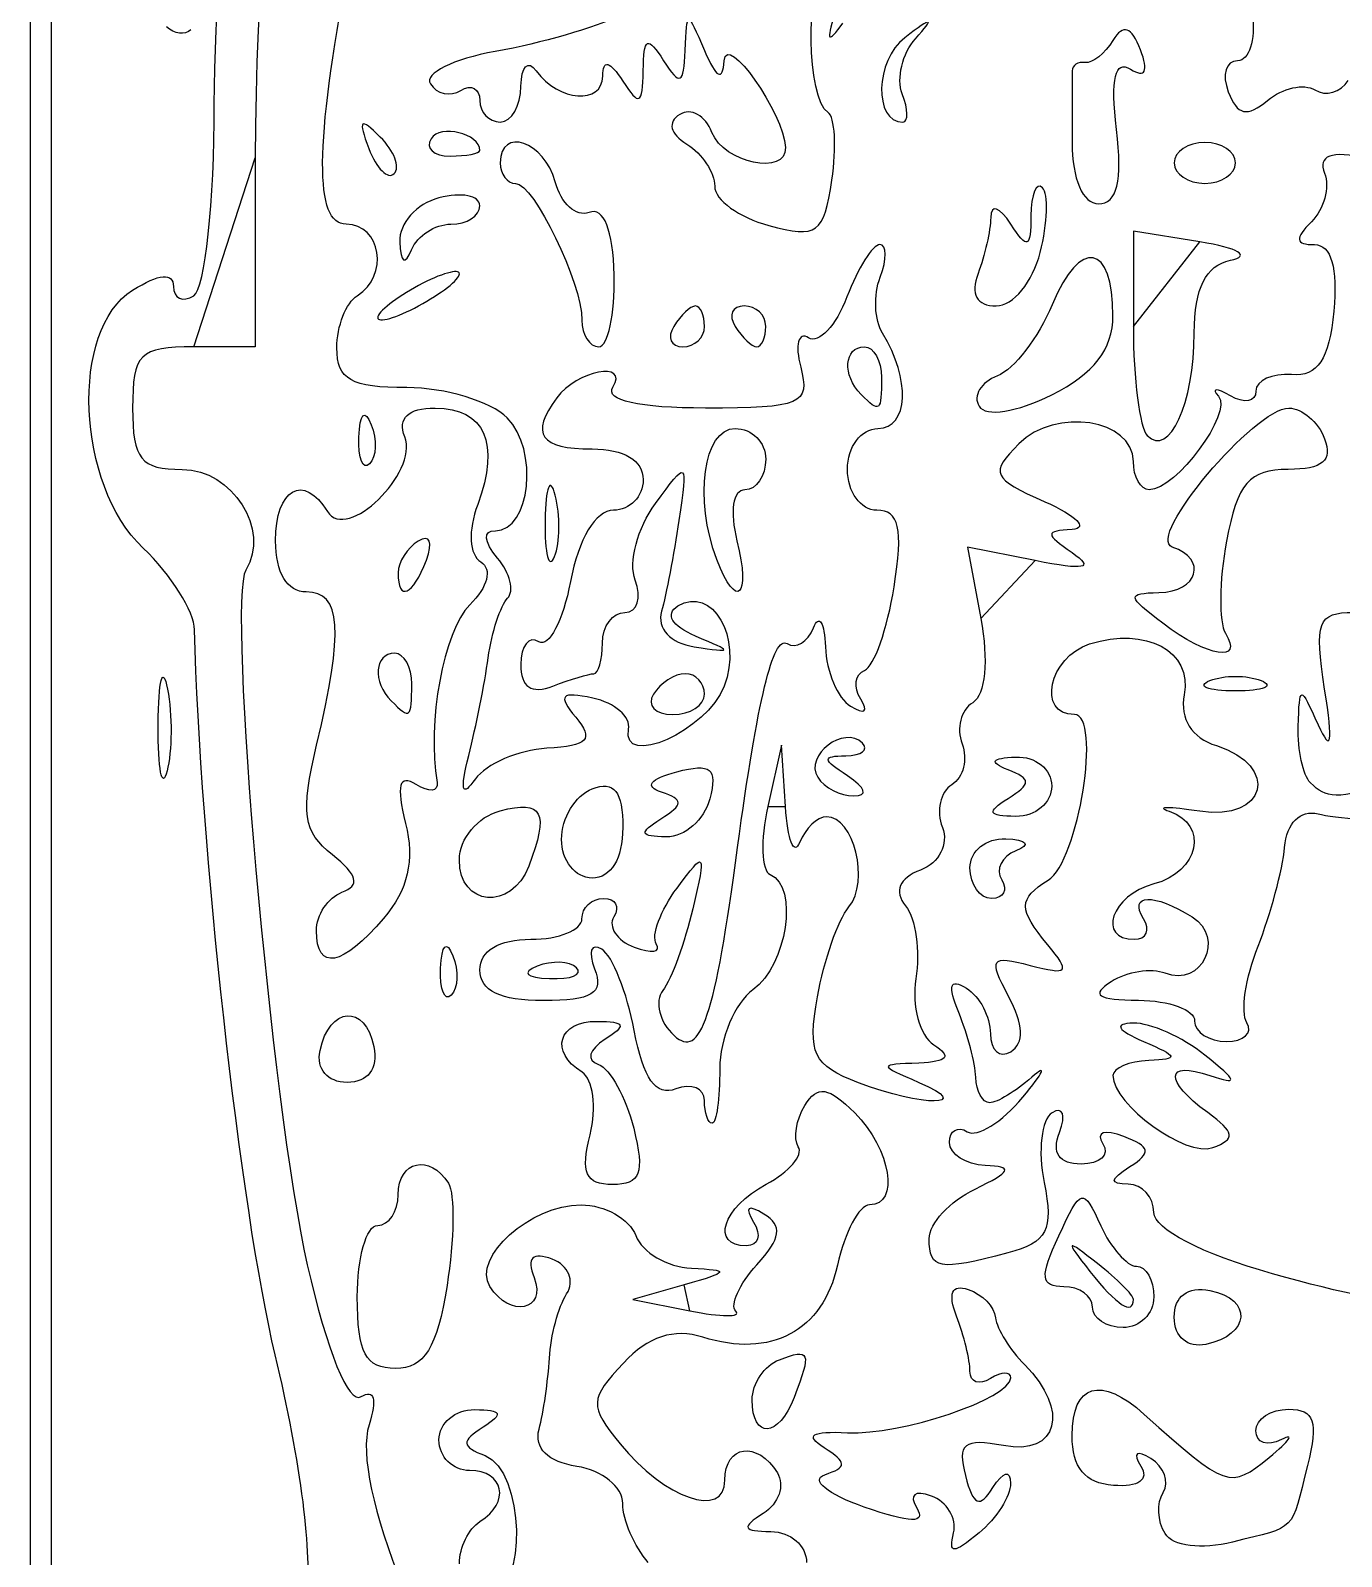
# Model space of a CAD drawing. Extents: x 0 to 213, y 0 to 77.
# Drawn here: x 0.35 to 23, y 19.33 to 45.68 of the extents above; entities that cross this region are included whole.
import ezdxf

# ---------------------------------------------------------------- set-up
doc = ezdxf.new("R2010")
doc.units = 0
doc.layers.get('0').update_dxf_attribs({"linetype": 'CONTINUOUS'})

msp = doc.modelspace()

# ---------------------------------------------------------------- linework, layer by layer
at = {"color": 7}
for points in [[(0.352778, 38.805556), (0.352778, 77.258333), (106.715278, 77.258333), (213.077778, 77.258333), (213.077778, 38.805556), (213.077778, 0.352778), (106.715278, 0.352778), (0.352778, 0.352778), (0.352778, 38.805556), (0.352778, 38.805556)], [(212.725, 38.805556), (212.725, 76.905556), (106.717132, 76.905556), (0.709265, 76.905556), (0.708776, 38.805556), (0.708288, 0.705556), (106.716643, 0.705556), (212.724999, 0.705556), (212.724999, 38.805556), (212.725, 38.805556)], [(15.411146, 44.583395), (15.411145, 44.583401)], [(6.393775, 43.838518), (6.393775, 43.838518)], [(19.111334, 43.96898), (19.111334, 43.96898)], [(4.234752, 43.479861), (4.233333, 40.216667), (3.175, 40.216667)], [(8.113889, 43.606031), (8.113889, 43.606031)], [(21.166667, 43.391667), (21.166667, 43.391667)], [(7.61412, 42.333333), (7.61412, 42.333333)], [(20.549306, 42.027785), (19.402778, 42.211134), (19.402778, 40.567142)], [(17.794203, 41.845794), (17.794203, 41.845794)], [(7.761111, 41.476213), (7.761111, 41.476213)], [(10.433412, 41.454093), (10.433412, 41.454093)], [(19.05, 40.750851), (19.05, 40.750851)], [(11.994444, 40.569444), (11.994444, 40.569444)], [(13.052778, 40.569444), (13.052778, 40.569444)], [(20.455709, 40.455384), (20.455709, 40.455384)], [(14.699074, 39.39352), (14.699074, 39.39352)], [(6.025071, 38.658563), (6.025073, 38.658563)], [(9.416692, 37.652314), (9.416694, 37.652314)], [(17.704926, 36.523984), (16.536242, 36.754678), (16.766469, 35.527457)], [(7.19016, 36.530825), (7.19016, 36.530825)], [(12.208577, 36.541354), (12.208577, 36.541354)], [(19.911177, 35.442948), (19.911176, 35.442948)], [(6.937963, 34.395833), (6.937963, 34.395833)], [(20.725694, 34.453082), (20.725694, 34.453082)], [(11.994444, 34.219444), (11.994444, 34.219444)], [(2.558409, 33.690278), (2.558409, 33.690278)], [(13.391668, 32.279169), (13.322078, 33.337503), (13.087857, 32.279169)], [(14.463889, 32.808333), (14.463889, 32.808333)], [(22.460185, 32.690748), (22.460185, 32.690743)], [(17.237834, 32.418254), (17.237834, 32.418254)], [(11.240613, 32.065476), (11.240612, 32.065476)], [(9.525, 31.712256), (9.525, 31.712256)], [(7.761111, 31.356077), (7.761111, 31.356077)], [(16.580556, 31.220833), (16.580556, 31.220833)], [(5.291667, 30.133104), (5.291667, 30.133104)], [(7.436182, 29.486358), (7.436184, 29.486358)], [(9.782234, 29.49367), (9.782234, 29.493693)], [(5.353994, 28.064468), (5.353994, 28.064468)], [(11.994444, 27.201633), (11.994444, 27.201633)], [(20.686994, 26.994934), (20.686994, 26.994934)], [(10.017218, 26.613101), (10.017217, 26.613101)], [(11.641667, 24.018799), (10.759722, 23.766255), (11.742071, 23.571381)], [(5.997222, 23.8125), (5.997222, 23.8125)], [(19.402778, 23.769306), (19.402778, 23.769306)], [(18.697222, 23.636111), (18.697222, 23.636111)], [(20.108333, 23.459722), (20.108333, 23.459722)], [(12.817592, 22.03343), (12.817592, 22.03343)], [(16.296067, 19.740169), (16.296067, 19.739951)], [(19.94961, 19.726969), (19.94961, 19.726969)]]:
    msp.add_lwpolyline(points, close=True, dxfattribs=at)
for points in [[(16.150163, 69.438956), (8.639389, 64.936904), (4.239913, 55.35214), (4.234752, 43.479861)], [(3.527778, 44.413362), (3.527778, 47.524063), (4.235057, 53.086143), (4.922787, 55.383782)], [(5.804353, 42.333333), (5.253913, 42.333333), (5.263743, 43.699893), (5.836075, 46.743056)], [(11.641667, 46.690526), (11.641667, 46.290016), (10.0338, 45.611661), (8.381559, 45.315093)], [(14.129375, 44.262325), (13.758796, 44.491354), (13.72733, 46.566667), (14.094436, 46.566667)], [(11.66106, 45.331944), (11.691257, 46.0375), (11.691257, 46.0375), (11.994444, 45.331944)], [(14.24315, 45.949306), (14.094417, 45.486949), (14.129244, 45.450227), (14.381858, 45.803047)], [(15.637984, 45.536527), (15.978901, 45.921597), (15.946816, 45.924611), (15.454997, 45.553715)], [(21.454645, 45.949306), (21.517274, 45.512742), (21.403708, 45.155556), (21.202275, 45.155556)], [(3.122083, 45.690601), (3.021836, 45.590356), (2.833982, 45.614167), (2.70463, 45.743518)], [(10.936111, 44.979167), (10.945072, 45.564408), (11.00523, 45.594487), (11.288889, 45.155556)], [(12.334928, 45.155556), (12.370771, 45.6641), (13.364732, 44.255715), (13.393055, 43.65625)], [(19.526032, 45.343199), (19.370764, 45.747821), (19.228408, 45.797004), (19.049659, 45.50778)], [(11.288889, 45.155556), (11.573358, 44.715371), (11.63594, 44.745032), (11.66106, 45.331944)], [(11.994444, 45.331944), (12.201343, 44.850468), (12.309477, 44.794447), (12.334928, 45.155556)], [(15.454997, 45.553715), (14.939574, 45.165024), (14.914884, 44.097217), (15.42132, 44.097217)], [(15.411145, 44.583401), (15.308534, 44.850801), (15.410608, 45.279705), (15.637984, 45.536527)], [(19.049659, 45.50778), (18.909447, 45.280913), (18.693414, 45.108853), (18.569586, 45.125426)], [(19.35452, 45.008992), (19.608273, 44.852164), (19.66903, 44.970553), (19.526032, 45.343199)], [(8.381559, 45.315093), (7.655653, 45.184797), (7.150684, 44.934259), (7.259407, 44.758342)], [(8.824846, 44.714583), (8.82788, 45.06321), (8.943069, 45.178382), (9.08943, 44.979167)], [(10.235958, 44.890972), (10.239559, 45.184955), (10.355351, 45.155556), (10.583333, 44.802778)], [(18.569586, 45.125426), (18.445758, 45.141998), (18.344444, 45.076181), (18.344444, 44.979167)], [(19.111334, 43.96898), (19.008276, 44.851752), (19.084122, 45.176107), (19.35452, 45.008992)], [(21.202275, 45.155556), (21.000841, 45.155556), (20.928965, 44.913378), (21.042548, 44.617386)], [(9.08943, 44.979167), (9.479974, 44.447587), (10.229819, 44.389906), (10.235958, 44.890972)], [(10.583333, 44.802778), (10.866992, 44.363846), (10.927149, 44.393925), (10.936111, 44.979167)], [(18.344444, 44.979167), (18.344444, 44.882153), (18.344444, 44.326528), (18.344444, 43.744444)], [(22.537948, 44.651004), (22.727068, 44.534122), (22.98628, 44.607539), (23.113975, 44.814154)], [(7.259407, 44.758342), (7.368131, 44.582424), (7.604866, 44.529824), (7.785487, 44.641454)], [(7.785487, 44.641454), (7.966108, 44.753084), (8.113889, 44.676297), (8.113889, 44.47082)], [(8.466667, 44.097222), (8.660694, 44.097222), (8.821876, 44.375033), (8.824846, 44.714583)], [(15.42132, 44.097217), (15.518334, 44.097217), (15.513755, 44.315998), (15.411146, 44.583395)], [(21.042548, 44.617386), (21.198384, 44.211285), (21.365022, 44.175451), (21.721578, 44.471367)], [(21.721578, 44.471367), (21.981462, 44.68705), (22.348828, 44.767887), (22.537948, 44.651004)], [(3.175, 41.098611), (3.369028, 41.218527), (3.527778, 42.710165), (3.527778, 44.413362)], [(8.113889, 44.47082), (8.113889, 44.265342), (8.272639, 44.097222), (8.466667, 44.097222)], [(12.122796, 43.918807), (12.01154, 44.208734), (11.761449, 44.347641), (11.567037, 44.227488)], [(6.393775, 43.838518), (6.045367, 44.184336), (6.004845, 44.143814), (6.196292, 43.641035)], [(8.113889, 43.606031), (8.113889, 43.898002), (7.42889, 44.06311), (7.271839, 43.808994)], [(9.416399, 43.063301), (9.23387, 43.761293), (8.466667, 44.026551), (8.466667, 43.391667)], [(11.567037, 44.227488), (11.349926, 44.093305), (11.398211, 43.894908), (11.692197, 43.713214)], [(14.194462, 43.094083), (14.277946, 43.662894), (14.248656, 44.188603), (14.129375, 44.262325)], [(6.634647, 43.205942), (6.743262, 43.314558), (6.63487, 43.599219), (6.393775, 43.838518)], [(7.271839, 43.808994), (7.169953, 43.64414), (7.317734, 43.50926), (7.60024, 43.50926)], [(13.393055, 43.65625), (13.416358, 43.162985), (12.326378, 43.38828), (12.122796, 43.918807)], [(18.344444, 43.744444), (18.344444, 43.111587), (18.528704, 42.686111), (18.802773, 42.686111)], [(18.802773, 42.686111), (19.122125, 42.686111), (19.215688, 43.075109), (19.111334, 43.96898)], [(20.6375, 43.744444), (20.346458, 43.744444), (20.108333, 43.585694), (20.108333, 43.391667)], [(21.166667, 43.391667), (21.166667, 43.585694), (20.928542, 43.744444), (20.6375, 43.744444)], [(6.196292, 43.641035), (6.328771, 43.293117), (6.526031, 43.097326), (6.634647, 43.205942)], [(7.60024, 43.50926), (7.882747, 43.50926), (8.113889, 43.552807), (8.113889, 43.606031)], [(11.692197, 43.713214), (11.955447, 43.550518), (12.170833, 43.224597), (12.170833, 42.988944)], [(23.43925, 43.481924), (22.812348, 43.601761), (22.588519, 43.519736), (22.706127, 43.21326)], [(8.466667, 43.391667), (8.466667, 43.197639), (8.585729, 43.03765), (8.73125, 43.036137)], [(20.108333, 43.391667), (20.108333, 43.197639), (20.346458, 43.038889), (20.6375, 43.038889)], [(20.6375, 43.038889), (20.928542, 43.038889), (21.166667, 43.197639), (21.166667, 43.391667)], [(22.706127, 43.21326), (22.799238, 42.970614), (22.697324, 42.593991), (22.479654, 42.376321)], [(8.73125, 43.036137), (9.048067, 43.032863), (9.877778, 41.324516), (9.877778, 40.675504)], [(10.000734, 42.536835), (9.777318, 42.451759), (9.514367, 42.688671), (9.416399, 43.063301)], [(12.170833, 42.988944), (12.170833, 42.753291), (12.591998, 42.447848), (13.106753, 42.31018)], [(13.106753, 42.31018), (13.945105, 42.085971), (14.058497, 42.167694), (14.194462, 43.094083)], [(17.832447, 42.962923), (17.72599, 43.06938), (17.636458, 42.85221), (17.633487, 42.480323)], [(17.794203, 41.845794), (17.921694, 42.353758), (17.938904, 42.856466), (17.832447, 42.962923)], [(7.408333, 42.788329), (7.020278, 42.686851), (6.715311, 42.344523), (6.730629, 42.027605)], [(8.113889, 42.653085), (8.113889, 42.828947), (7.796389, 42.889808), (7.408333, 42.788329)], [(17.286111, 42.333333), (17.089911, 42.636931), (16.941835, 42.686825), (16.938735, 42.450379)], [(7.61412, 42.333333), (7.888993, 42.333333), (8.113889, 42.477222), (8.113889, 42.653085)], [(10.433412, 41.454093), (10.416736, 42.233686), (10.256653, 42.634284), (10.000734, 42.536835)], [(16.938735, 42.450379), (16.935772, 42.223715), (16.836974, 41.787151), (16.719201, 41.480243)], [(17.633487, 42.480323), (17.628968, 41.914617), (17.572222, 41.890609), (17.286111, 42.333333)], [(5.997222, 41.098611), (6.549774, 41.440108), (6.410248, 42.333333), (5.804353, 42.333333)], [(6.936416, 41.892361), (7.034281, 42.134894), (7.339248, 42.333333), (7.61412, 42.333333)], [(22.479654, 42.376321), (22.187152, 42.083818), (22.200177, 41.980556), (22.529573, 41.980556)], [(6.730629, 42.027605), (6.748307, 41.661853), (6.823471, 41.612456), (6.936416, 41.892361)], [(15.022068, 41.980556), (14.899493, 41.980556), (14.644681, 41.574127), (14.455819, 41.077385)], [(15.029654, 41.419554), (15.148057, 41.728105), (15.144642, 41.980556), (15.022068, 41.980556)], [(19.05, 40.750851), (19.05, 42.003599), (18.482627, 42.107508), (18.000309, 40.94309)], [(21.078472, 41.71024), (21.441271, 41.789104), (21.223075, 41.920041), (20.549306, 42.027785)], [(22.529573, 41.980556), (22.819888, 41.980556), (22.936721, 41.580867), (22.864712, 40.834028)], [(17.033735, 40.922222), (17.324502, 40.922222), (17.666712, 41.337831), (17.794203, 41.845794)], [(20.455709, 40.455384), (20.45946, 41.233564), (20.649781, 41.617053), (21.078472, 41.71024)], [(2.116667, 41.19313), (2.576782, 41.480475), (2.822222, 41.502753), (2.822222, 41.257172)], [(7.761111, 41.476213), (7.761111, 41.573227), (7.443611, 41.482676), (7.055556, 41.275)], [(7.055556, 40.922222), (7.443611, 41.129904), (7.761111, 41.379199), (7.761111, 41.476213)], [(10.168829, 40.216667), (10.328907, 40.216667), (10.447969, 40.773508), (10.433412, 41.454093)], [(15.0699, 40.449415), (14.929363, 40.67444), (14.911252, 41.111001), (15.029654, 41.419554)], [(16.719201, 41.480243), (16.582646, 41.124386), (16.696595, 40.922222), (17.033735, 40.922222)], [(2.29915, 36.740056), (1.140214, 37.839354), (1.030574, 40.514851), (2.116667, 41.19313)], [(2.822222, 41.257172), (2.822222, 41.050049), (2.980972, 40.978695), (3.175, 41.098611)], [(7.055556, 41.275), (6.6675, 41.067321), (6.35, 40.818023), (6.35, 40.721009)], [(5.644444, 40.195847), (5.644444, 40.57245), (5.803194, 40.978695), (5.997222, 41.098611)], [(6.35, 40.721009), (6.35, 40.623995), (6.6675, 40.714546), (7.055556, 40.922222)], [(11.838875, 40.922222), (11.753312, 40.922222), (11.585194, 40.763472), (11.465278, 40.569444)], [(11.994444, 40.569444), (11.994444, 40.763472), (11.924438, 40.922222), (11.838875, 40.922222)], [(12.67918, 40.922222), (12.473702, 40.922222), (12.403695, 40.763472), (12.523611, 40.569444)], [(13.052778, 40.569444), (13.052778, 40.763472), (12.884659, 40.922222), (12.67918, 40.922222)], [(14.455819, 41.077385), (14.266957, 40.580637), (13.968191, 40.263358), (13.791894, 40.372315)], [(18.000309, 40.94309), (17.765999, 40.377412), (17.340638, 39.824925), (17.055063, 39.715341)], [(9.877778, 40.675504), (9.877778, 40.423143), (10.008751, 40.216667), (10.168829, 40.216667)], [(17.994808, 39.389166), (18.721229, 39.751553), (19.05, 40.175818), (19.05, 40.750851)], [(22.864712, 40.834028), (22.783858, 39.995447), (22.588348, 39.70066), (22.136806, 39.736497)], [(11.465278, 40.569444), (11.345362, 40.375417), (11.415368, 40.216667), (11.620847, 40.216667)], [(11.620847, 40.216667), (11.826325, 40.216667), (11.994444, 40.375417), (11.994444, 40.569444)], [(12.523611, 40.569444), (12.643527, 40.375417), (12.811646, 40.216667), (12.897209, 40.216667)], [(12.897209, 40.216667), (12.982772, 40.216667), (13.052778, 40.375417), (13.052778, 40.569444)], [(13.791894, 40.372315), (13.615598, 40.481273), (13.554441, 40.252698), (13.65599, 39.864377)], [(14.990842, 38.805556), (15.520089, 38.805556), (15.561306, 39.662583), (15.0699, 40.449415)], [(19.402778, 40.567142), (19.402778, 39.662947), (19.510997, 38.814928), (19.643265, 38.682662)], [(19.643265, 38.682662), (20.023965, 38.301961), (20.449808, 39.231133), (20.455709, 40.455384)], [(3.175, 40.216667), (2.234259, 40.216667), (2.116667, 40.099076), (2.116667, 39.158333)], [(6.853968, 39.511111), (5.891888, 39.511111), (5.644444, 39.651195), (5.644444, 40.195847)], [(14.699074, 39.39352), (14.370238, 39.722354), (14.405546, 40.216667), (14.75787, 40.216667)], [(14.75787, 40.216667), (14.91956, 40.216667), (15.051852, 39.978542), (15.051852, 39.6875)], [(10.412347, 39.519854), (10.696882, 39.980238), (9.789206, 39.80703), (9.442208, 39.334722)], [(13.65599, 39.864377), (13.823103, 39.225333), (13.66736, 39.158333), (12.01477, 39.158333)], [(15.051852, 39.6875), (15.051852, 39.088006), (15.026071, 39.066524), (14.699074, 39.39352)], [(17.055063, 39.715341), (16.769488, 39.605754), (16.626686, 39.369097), (16.737725, 39.189431)], [(22.136806, 39.736497), (21.797257, 39.763449), (21.519444, 39.635012), (21.519444, 39.451094)], [(8.586453, 38.988151), (8.298825, 39.27578), (7.519206, 39.511111), (6.853968, 39.511111)], [(9.442208, 39.334722), (8.979705, 38.705197), (9.154853, 38.452778), (10.054168, 38.452778)], [(12.01477, 39.158333), (10.857938, 39.158333), (10.270785, 39.290797), (10.412347, 39.519854)], [(16.737725, 39.189431), (16.853526, 39.002058), (17.389564, 39.08723), (17.994808, 39.389166)], [(20.873102, 39.36146), (21.124719, 39.080838), (20.136678, 37.747217), (19.677154, 37.747217)], [(21.078472, 39.370463), (20.835938, 39.510036), (20.743521, 39.505986), (20.873102, 39.36146)], [(21.519444, 39.451094), (21.519444, 39.267172), (21.321007, 39.23089), (21.078472, 39.370463)], [(2.116667, 39.158333), (2.116667, 38.272449), (2.256499, 38.1), (2.974838, 38.1)], [(6.025073, 38.658563), (6.042001, 39.069532), (6.125594, 39.153124), (6.23821, 38.871703)], [(6.817632, 38.662314), (6.692736, 38.987786), (6.872752, 39.158333), (7.341192, 39.158333)], [(7.341192, 39.158333), (8.200178, 39.158333), (8.467704, 38.55339), (8.076716, 37.495127)], [(19.402778, 38.235238), (19.402778, 38.969434), (18.060213, 39.176477), (17.424115, 38.540377)], [(20.073085, 36.759433), (19.60792, 36.914492), (21.493933, 39.158333), (22.089426, 39.158333)], [(22.089426, 39.158333), (22.316502, 39.158333), (22.593668, 38.920208), (22.705352, 38.629167)], [(6.23821, 38.871703), (6.340117, 38.617042), (6.327584, 38.31277), (6.210357, 38.195544)], [(8.382325, 37.041667), (8.989806, 37.041667), (9.136274, 38.438328), (8.586453, 38.988151)], [(12.208577, 36.541354), (11.807105, 37.587569), (11.976572, 38.805556), (12.523611, 38.805556)], [(12.523611, 38.805556), (12.814653, 38.805556), (13.052778, 38.567431), (13.052778, 38.276389)], [(14.463889, 38.1), (14.463889, 38.49066), (14.699074, 38.805556), (14.990842, 38.805556)], [(5.482258, 37.371466), (5.814087, 36.834555), (7.057701, 38.036706), (6.817632, 38.662314)], [(6.210357, 38.195544), (6.093132, 38.07832), (6.009753, 38.286679), (6.025071, 38.658563)], [(17.424115, 38.540377), (16.919113, 38.035377), (16.9595, 37.945218), (17.871293, 37.5421)], [(22.705352, 38.629167), (22.850459, 38.25102), (22.671075, 38.1), (22.0768, 38.1)], [(10.054168, 38.452778), (10.602933, 38.452778), (10.936112, 38.252868), (10.936112, 37.923611)], [(11.146774, 37.511301), (11.703123, 38.266951), (11.708122, 38.263336), (11.552138, 37.218056)], [(13.052778, 38.276389), (13.052778, 37.985347), (12.891003, 37.747222), (12.693279, 37.747222)], [(19.677154, 37.747217), (19.526247, 37.747217), (19.402778, 37.966828), (19.402778, 38.235238)], [(2.974838, 38.1), (3.836798, 38.1), (4.499374, 37.051979), (4.073283, 36.36255)], [(4.586111, 36.865278), (4.586111, 37.769464), (5.068041, 38.041682), (5.482258, 37.371466)], [(9.416694, 37.652314), (9.327249, 37.995558), (9.248185, 37.800139), (9.240996, 37.218056)], [(14.970876, 37.394444), (14.692033, 37.394444), (14.463889, 37.711944), (14.463889, 38.1)], [(22.0768, 38.1), (21.404927, 38.1), (21.200479, 37.861677), (21.012428, 36.859278)], [(10.936112, 37.923611), (10.936112, 37.632569), (10.705181, 37.394444), (10.422931, 37.394444)], [(12.693279, 37.747222), (12.485971, 37.747222), (12.427488, 37.373859), (12.555134, 36.865278)], [(8.076716, 37.495127), (7.908205, 37.039028), (7.930413, 36.625894), (8.130075, 36.502495)], [(9.403622, 36.59398), (9.500256, 36.832822), (9.506138, 37.309072), (9.416692, 37.652314)], [(10.797539, 36.188385), (10.679806, 36.495194), (10.836962, 37.090505), (11.146774, 37.511301)], [(17.871293, 37.5421), (18.422568, 37.298379), (18.635486, 37.083642), (18.344444, 37.064913)], [(9.240996, 37.218056), (9.233805, 36.635972), (9.306988, 36.355139), (9.403622, 36.59398)], [(10.422931, 37.394444), (10.115989, 37.394444), (9.816892, 36.899469), (9.678693, 36.16281)], [(11.552138, 37.218056), (11.465275, 36.635972), (11.330822, 35.931026), (11.253353, 35.651508)], [(15.268812, 36.071528), (15.428731, 37.083523), (15.358707, 37.394444), (14.970876, 37.394444)], [(7.19016, 36.530825), (7.310633, 36.844769), (7.251491, 36.986374), (7.051515, 36.86278)], [(8.420411, 36.568236), (8.177903, 36.860438), (8.163325, 37.041667), (8.382325, 37.041667)], [(18.344444, 37.064913), (17.874074, 37.034645), (17.874074, 36.989882), (18.344444, 36.662075)], [(3.188107, 35.328945), (3.180899, 35.648127), (2.780868, 36.283127), (2.29915, 36.740056)], [(5.115278, 35.983333), (4.786019, 35.983333), (4.586111, 36.316511), (4.586111, 36.865278)], [(7.051515, 36.86278), (6.859709, 36.744241), (6.702778, 36.497867), (6.702778, 36.315292)], [(12.555134, 36.865278), (12.799193, 35.892867), (12.547649, 35.65775), (12.208577, 36.541354)], [(18.344444, 36.662075), (18.736726, 36.388695), (18.571294, 36.352971), (17.704926, 36.523984)], [(19.84375, 35.972115), (20.523205, 35.984448), (20.689129, 36.554085), (20.073085, 36.759433)], [(21.012428, 36.859278), (20.884409, 36.176879), (20.87611, 35.462504), (20.993987, 35.271778)], [(4.073283, 36.36255), (3.741782, 35.826167), (4.513881, 27.091578), (5.133675, 24.366547)], [(6.702778, 36.315292), (6.702778, 35.807845), (6.955637, 35.919664), (7.19016, 36.530825)], [(8.130075, 36.502495), (8.331076, 36.378272), (8.252796, 36.071841), (7.940206, 35.759252)], [(8.592752, 35.874232), (8.714067, 35.995548), (8.636513, 36.307849), (8.420411, 36.568236)], [(9.678693, 36.16281), (9.551612, 35.485409), (9.306294, 35.018528), (9.133541, 35.125296)], [(10.621077, 35.630556), (10.835864, 35.630556), (10.915272, 35.881578), (10.797539, 36.188385)], [(11.536917, 35.742205), (12.125981, 36.106267), (12.653168, 35.192084), (12.336032, 34.35648)], [(5.294151, 33.3375), (5.766228, 35.335193), (5.72241, 35.983333), (5.115278, 35.983333)], [(8.259113, 34.84836), (8.3213, 35.291276), (8.471438, 35.752921), (8.592752, 35.874232)], [(14.759627, 34.630287), (14.924701, 34.695367), (15.153834, 35.343925), (15.268812, 36.071528)], [(19.911176, 35.442948), (19.291559, 35.911604), (19.285142, 35.961963), (19.84375, 35.972115)], [(7.940206, 35.759252), (7.48899, 35.308038), (7.196703, 33.722014), (7.375298, 32.693918)], [(10.230556, 35.101389), (10.230556, 35.392431), (10.406291, 35.630556), (10.621077, 35.630556)], [(11.253353, 35.651508), (11.170117, 35.351175), (11.401109, 35.099871), (11.818056, 35.037141)], [(11.841472, 35.219919), (11.426401, 35.395724), (11.307163, 35.600211), (11.536917, 35.742205)], [(13.876741, 35.363774), (13.975008, 35.607521), (14.067942, 35.459128), (14.08326, 35.034017)], [(22.706584, 34.307628), (22.525158, 35.465269), (22.587593, 35.630544), (23.206329, 35.630544)], [(4.580658, 22.809985), (3.980237, 25.297644), (3.270579, 31.677435), (3.188107, 35.328945)], [(13.420898, 35.091906), (13.573343, 34.997689), (13.778473, 35.120016), (13.876741, 35.363774)], [(16.766469, 35.527457), (16.902659, 34.801505), (16.845955, 34.207075), (16.627645, 34.072155)], [(18.647524, 35.085615), (19.620962, 35.394573), (20.427631, 34.961514), (20.282495, 34.207882)], [(20.993987, 35.271778), (21.313635, 34.754577), (20.691195, 34.852971), (19.911177, 35.442948)], [(9.133541, 35.125296), (8.960788, 35.232061), (8.819445, 35.054938), (8.819445, 34.731689)], [(10.08302, 34.572222), (10.164165, 34.572222), (10.230556, 34.810347), (10.230556, 35.101389)], [(11.818056, 35.037141), (12.498499, 34.934768), (12.499332, 34.941273), (11.841472, 35.219919)], [(12.567504, 31.573611), (12.908991, 34.12486), (13.179713, 35.24097), (13.420898, 35.091906)], [(18.383706, 33.866667), (17.72987, 33.866667), (17.945462, 34.862793), (18.647524, 35.085615)], [(6.643981, 34.925), (6.291658, 34.925), (6.256349, 34.430688), (6.585185, 34.101854)], [(6.937963, 34.395833), (6.937963, 34.686875), (6.805671, 34.925), (6.643981, 34.925)], [(7.922976, 33.161111), (8.045664, 33.646181), (8.196925, 34.405443), (8.259113, 34.84836)], [(14.08326, 35.034017), (14.098576, 34.608905), (14.294389, 34.147814), (14.518396, 34.00937)], [(2.558409, 33.690278), (2.562325, 34.466389), (2.634568, 34.742349), (2.71895, 34.303527)], [(8.819445, 34.731689), (8.819445, 34.34069), (9.006233, 34.215634), (9.377465, 34.358089)], [(9.377465, 34.358089), (9.684376, 34.475863), (10.001876, 34.572222), (10.08302, 34.572222)], [(11.662486, 34.572222), (11.47991, 34.572222), (11.232416, 34.413472), (11.1125, 34.219444)], [(11.994444, 34.219444), (11.994444, 34.413472), (11.845063, 34.572222), (11.662486, 34.572222)], [(14.692587, 34.134806), (14.564385, 34.342242), (14.594553, 34.565206), (14.759627, 34.630287)], [(20.725694, 34.453082), (20.968229, 34.550945), (21.365104, 34.550945), (21.607639, 34.453082)], [(2.71895, 34.303527), (2.803332, 33.864702), (2.800129, 33.229702), (2.711831, 32.892416)], [(6.585185, 34.101854), (6.912182, 33.774857), (6.937963, 33.79634), (6.937963, 34.395833)], [(10.065397, 34.150989), (9.51231, 34.270343), (9.45234, 34.202841), (9.770589, 33.819163)], [(12.336032, 34.35648), (12.045097, 33.589917), (10.545064, 32.918922), (10.683589, 33.617312)], [(21.166667, 34.275144), (20.681597, 34.275144), (20.48316, 34.355219), (20.725694, 34.453082)], [(21.607639, 34.453082), (21.850174, 34.355219), (21.651736, 34.275144), (21.166667, 34.275144)], [(22.249795, 33.660882), (22.274218, 34.384824), (22.279379, 34.385264), (22.594251, 33.690266)], [(22.594251, 33.690266), (22.822138, 33.187273), (22.854389, 33.364517), (22.706584, 34.307628)], [(10.683589, 33.617312), (10.725463, 33.828426), (10.447276, 34.06858), (10.065397, 34.150989)], [(11.1125, 34.219444), (10.992584, 34.025417), (11.141964, 33.866667), (11.444458, 33.866667)], [(11.444458, 33.866667), (11.74695, 33.866667), (11.994444, 34.025417), (11.994444, 34.219444)], [(14.518396, 34.00937), (14.759126, 33.860588), (14.83036, 33.911887), (14.692587, 34.134806)], [(16.627645, 34.072155), (16.424666, 33.946708), (16.341857, 33.627083), (16.443624, 33.361881)], [(20.282495, 34.207882), (20.202329, 33.791612), (20.407899, 33.466357), (20.837292, 33.330072)], [(9.770589, 33.819163), (10.089303, 33.43492), (9.988521, 33.326632), (9.272304, 33.283754)], [(17.92916, 31.005811), (18.458624, 31.333042), (18.861181, 33.866667), (18.383706, 33.866667)], [(2.711831, 32.892416), (2.623533, 32.555126), (2.554494, 32.914167), (2.558409, 33.690278)], [(14.722546, 33.372826), (14.405677, 33.689696), (13.715201, 33.163527), (13.949789, 32.783958)], [(22.460185, 32.690743), (22.330833, 32.820091), (22.236158, 33.256655), (22.249795, 33.660882)], [(5.56715, 31.444935), (5.062448, 31.845606), (5.016641, 32.163162), (5.294151, 33.3375)], [(9.272304, 33.283754), (8.778512, 33.254191), (8.222717, 33.016069), (8.037204, 32.754587)], [(14.434492, 33.155709), (14.709364, 33.158532), (14.838989, 33.256384), (14.722546, 33.372826)], [(16.443624, 33.361881), (16.545392, 33.096677), (16.466016, 32.779177), (16.267235, 32.656326)], [(20.837292, 33.330072), (21.942292, 32.97936), (21.698345, 32.019102), (20.549306, 32.196461)], [(8.037204, 32.754587), (7.803276, 32.424864), (7.768269, 32.549448), (7.922976, 33.161111)], [(11.517849, 32.878172), (12.109243, 33.032824), (12.223088, 32.939011), (12.084967, 32.410835)], [(14.463889, 32.808333), (14.02818, 33.089909), (14.022988, 33.151262), (14.434492, 33.155709)], [(17.237834, 32.914167), (16.902551, 33.047503), (16.943873, 33.113842), (17.374306, 33.133259)], [(17.374306, 33.133259), (17.713854, 33.148555), (17.991667, 32.922986), (17.991667, 32.631944)], [(7.012846, 32.658341), (6.71817, 32.840462), (6.666406, 32.648491), (6.832132, 31.988196)], [(7.375298, 32.693918), (7.403083, 32.533974), (7.239979, 32.517966), (7.012846, 32.658341)], [(10.054167, 32.583131), (10.43647, 32.729833), (10.583333, 32.544492), (10.583333, 31.91532)], [(11.249711, 32.527412), (10.951359, 32.626862), (11.049932, 32.755809), (11.517849, 32.878172)], [(13.949789, 32.783958), (14.061419, 32.603338), (14.34182, 32.457985), (14.572904, 32.460957)], [(14.572904, 32.460957), (14.825357, 32.464203), (14.781845, 32.602856), (14.463889, 32.808333)], [(17.237834, 32.418254), (17.643836, 32.675477), (17.643836, 32.752707), (17.237834, 32.914167)], [(23.900694, 32.677907), (22.882704, 32.405094), (22.7446, 32.406325), (22.460185, 32.690748)], [(9.525, 31.712256), (9.525, 32.079554), (9.763125, 32.471445), (10.054167, 32.583131)], [(11.240612, 32.065476), (11.638951, 32.317845), (11.640513, 32.397144), (11.249711, 32.527412)], [(12.084967, 32.410835), (11.98992, 32.047375), (11.652858, 31.75243), (11.335939, 31.755402)], [(16.267235, 32.656326), (16.068454, 32.533471), (15.994727, 32.201251), (16.103398, 31.918058)], [(17.374306, 32.10818), (16.891163, 32.112413), (16.861493, 32.179822), (17.237834, 32.418254)], [(17.991667, 32.631944), (17.991667, 32.340903), (17.713854, 32.105208), (17.374306, 32.10818)], [(7.761111, 31.356077), (7.761111, 31.723798), (8.076172, 32.102877), (8.466667, 32.204996)], [(8.466667, 32.204996), (9.204526, 32.397951), (9.31575, 32.181741), (8.95809, 31.249688)], [(13.087857, 32.279169), (12.959035, 31.697086), (12.977817, 31.167919), (13.129596, 31.103245)], [(13.639194, 31.661808), (13.541328, 31.419275), (13.429942, 31.697086), (13.391668, 32.279169)], [(20.020139, 32.198437), (20.710021, 31.967548), (20.537099, 31.146414), (19.755556, 30.942037)], [(20.549306, 32.196461), (20.015729, 32.278825), (19.777604, 32.279799), (20.020139, 32.198437)], [(22.014222, 31.573473), (22.052077, 31.997605), (22.282565, 32.228197), (22.59207, 32.151591)], [(22.59207, 32.151591), (22.875251, 32.081498), (23.702257, 32.020166), (24.429861, 32.015289)], [(6.832132, 31.988196), (6.991145, 31.354635), (6.871398, 30.837432), (6.452402, 30.348078)], [(10.583333, 31.91532), (10.583333, 31.376394), (10.381632, 31.044444), (10.054167, 31.044444)], [(11.335939, 31.755402), (10.876028, 31.75972), (10.856787, 31.822297), (11.240613, 32.065476)], [(14.102766, 32.102781), (13.945666, 32.102781), (13.737058, 31.904345), (13.639194, 31.661808)], [(14.488003, 30.544338), (14.853002, 30.984134), (14.57648, 32.102781), (14.102766, 32.102781)], [(16.103398, 31.918058), (16.214563, 31.628368), (16.049589, 31.306694), (15.726209, 31.182604)], [(10.054167, 31.044444), (9.763125, 31.044444), (9.525, 31.34496), (9.525, 31.712256)], [(16.580556, 31.220833), (16.580556, 31.511875), (16.858368, 31.737467), (17.197917, 31.722147)], [(17.197917, 31.722147), (17.570361, 31.705355), (17.639465, 31.623418), (17.372107, 31.515629)], [(5.732639, 30.798175), (6.05109, 30.917552), (6.00511, 31.097248), (5.56715, 31.444935)], [(8.95809, 31.249688), (8.659127, 30.470602), (7.761111, 30.550417), (7.761111, 31.356077)], [(11.471845, 28.323419), (11.926959, 27.904533), (12.174803, 28.639745), (12.567504, 31.573611)], [(11.519823, 30.871947), (12.0102, 31.532184), (12.02631, 31.511124), (11.792674, 30.515278)], [(17.372107, 31.515629), (17.128364, 31.417362), (17.01867, 31.191767), (17.128344, 31.014314)], [(21.556434, 29.868173), (21.773581, 30.418035), (21.979586, 31.185417), (22.014222, 31.573473)], [(13.129596, 31.103245), (13.622497, 30.893207), (13.420995, 29.546019), (12.832292, 29.115552)], [(15.726209, 31.182604), (15.355592, 31.040386), (15.264187, 30.820044), (15.468871, 30.562268)], [(16.954153, 30.691667), (16.748674, 30.691667), (16.580556, 30.929792), (16.580556, 31.220833)], [(11.162105, 29.905847), (11.07222, 30.051288), (11.233192, 30.486028), (11.519823, 30.871947)], [(17.128344, 31.014314), (17.238018, 30.836859), (17.159632, 30.691667), (16.954153, 30.691667)], [(17.923634, 29.891696), (17.412507, 30.507565), (17.413397, 30.687052), (17.92916, 31.005811)], [(19.755556, 30.942037), (19.026861, 30.751529), (18.761063, 29.98597), (19.423598, 29.98597)], [(5.291667, 30.133104), (5.291667, 30.407974), (5.490104, 30.707257), (5.732639, 30.798175)], [(9.877778, 30.338889), (9.877778, 30.532917), (10.045897, 30.691667), (10.251375, 30.691667)], [(10.251375, 30.691667), (10.456854, 30.691667), (10.537141, 30.549551), (10.429791, 30.375854)], [(19.579167, 30.338748), (19.311928, 30.771152), (19.760444, 30.789347), (20.418113, 30.372792)], [(6.452402, 30.348078), (5.736555, 29.512031), (5.291667, 29.429634), (5.291667, 30.133104)], [(8.995833, 29.986111), (9.480903, 29.986111), (9.877778, 30.144861), (9.877778, 30.338889)], [(10.429791, 30.375854), (10.32244, 30.202161), (10.480067, 29.96585), (10.780071, 29.850729)], [(11.792674, 30.515278), (11.656112, 29.933194), (11.423439, 29.298194), (11.275624, 29.104167)], [(13.946593, 28.995164), (14.056909, 29.621333), (14.300543, 30.318464), (14.488003, 30.544338)], [(15.468871, 30.562268), (15.643461, 30.342394), (15.72357, 29.777038), (15.646891, 29.305925)], [(19.423598, 29.98597), (19.629076, 29.98597), (19.699083, 30.14472), (19.579167, 30.338748)], [(20.418113, 30.372792), (20.993796, 30.008161), (20.586272, 29.156903), (19.952464, 29.400119)], [(7.436184, 29.486358), (7.453112, 29.897324), (7.536705, 29.980915), (7.649321, 29.699495)], [(8.113889, 29.456944), (8.113889, 29.786202), (8.447068, 29.986111), (8.995833, 29.986111)], [(10.220933, 29.815671), (10.036237, 29.929819), (9.980146, 29.777049), (10.095951, 29.475269)], [(10.780745, 28.41062), (10.657138, 29.069498), (10.405223, 29.701772), (10.220933, 29.815671)], [(10.780071, 29.850729), (11.080075, 29.735608), (11.251991, 29.760412), (11.162105, 29.905847)], [(17.619015, 29.536311), (18.28322, 29.36262), (18.323616, 29.409746), (17.923634, 29.891696)], [(21.361352, 28.545257), (21.251499, 28.723006), (21.339285, 29.318317), (21.556434, 29.868173)], [(7.649321, 29.699495), (7.751228, 29.444834), (7.738695, 29.140562), (7.621468, 29.023335)], [(9.106076, 29.52152), (8.824654, 29.408905), (8.908247, 29.32531), (9.319213, 29.308385)], [(9.782234, 29.493693), (9.665009, 29.610919), (9.360738, 29.62345), (9.106076, 29.52152)], [(17.24703, 29.000803), (16.895447, 29.657743), (16.935297, 29.71511), (17.619015, 29.536311)], [(7.621468, 29.023335), (7.504243, 28.906112), (7.420865, 29.114473), (7.436182, 29.486358)], [(9.209965, 28.927778), (8.47086, 28.927778), (8.113889, 29.100117), (8.113889, 29.456944)], [(10.095951, 29.475269), (10.258043, 29.052861), (10.055623, 28.927778), (9.209965, 28.927778)], [(9.319213, 29.308385), (9.691099, 29.293089), (9.899459, 29.376446), (9.782234, 29.49367)], [(15.646891, 29.305925), (15.570213, 28.834814), (15.709231, 28.321308), (15.955821, 28.164801)], [(16.386235, 28.721064), (16.189886, 29.197365), (16.229474, 29.321148), (16.520605, 29.14122)], [(19.018009, 29.25318), (18.656176, 29.024123), (18.784927, 28.936975), (19.490972, 28.933041)], [(19.952464, 29.400119), (19.71196, 29.492408), (19.291455, 29.426281), (19.018009, 29.25318)], [(11.275624, 29.104167), (11.127809, 28.910139), (11.216108, 28.558803), (11.471845, 28.323419)], [(12.832292, 29.115552), (12.516997, 28.884999), (12.259028, 28.272187), (12.259028, 27.753739)], [(14.657086, 27.510283), (13.867371, 27.810533), (13.772735, 28.008315), (13.946593, 28.995164)], [(16.520605, 29.14122), (16.747606, 29.000921), (16.933333, 28.648014), (16.933333, 28.356972)], [(17.287065, 28.046423), (17.519849, 28.190292), (17.50616, 28.516611), (17.24703, 29.000803)], [(5.353994, 28.064468), (5.513545, 28.830738), (6.139637, 28.877627), (6.282841, 28.134028)], [(16.681371, 27.604861), (16.672142, 27.847397), (16.539332, 28.349688), (16.386235, 28.721064)], [(19.490972, 28.933041), (20.024549, 28.930219), (20.461111, 28.768889), (20.461111, 28.574862)], [(9.879072, 27.692254), (9.311027, 28.043324), (9.470724, 28.575477), (10.142361, 28.569598)], [(10.142361, 28.569598), (10.625504, 28.565365), (10.655174, 28.497956), (10.278832, 28.259526)], [(19.402778, 28.538986), (19.058213, 28.530124), (19.119747, 28.419639), (19.579167, 28.222222)], [(20.6375, 27.987154), (20.249444, 28.298129), (19.693819, 28.546453), (19.402778, 28.538986)], [(20.461111, 28.574862), (20.461111, 28.380834), (20.708605, 28.222084), (21.011098, 28.222084)], [(21.011098, 28.222084), (21.31359, 28.222084), (21.471204, 28.367513), (21.361352, 28.545257)], [(10.278832, 28.259526), (9.993723, 28.078893), (9.947199, 27.901561), (10.164554, 27.823953)], [(11.499965, 27.402403), (11.157015, 27.2708), (10.936615, 27.57976), (10.780745, 28.41062)], [(16.933333, 28.356972), (16.933333, 28.06593), (17.092513, 27.926182), (17.287065, 28.046423)], [(19.579167, 28.222222), (20.182493, 27.962964), (20.195272, 27.915444), (19.667361, 27.89424)], [(5.820833, 27.516667), (5.48191, 27.516667), (5.287445, 27.744857), (5.353994, 28.064468)], [(6.282841, 28.134028), (6.357207, 27.747877), (6.184179, 27.516667), (5.820833, 27.516667)], [(15.955821, 28.164801), (16.272199, 27.964), (16.19649, 27.871355), (15.698611, 27.850047)], [(20.725694, 27.634523), (21.227103, 27.461712), (21.210538, 27.527941), (20.6375, 27.987154)], [(10.017217, 26.613101), (10.135978, 27.086281), (10.073812, 27.5719), (9.879072, 27.692254)], [(10.164554, 27.823953), (10.36619, 27.751958), (10.639488, 27.256494), (10.771883, 26.722917)], [(12.259028, 27.753739), (12.259028, 27.235297), (12.199496, 26.811114), (12.126736, 26.811114)], [(15.698611, 27.850047), (14.993056, 27.81985), (14.993056, 27.81985), (15.698611, 27.516661)], [(17.494186, 27.260403), (17.854518, 27.69239), (17.923359, 27.847397), (17.647167, 27.604861)], [(19.667361, 27.89424), (19.327812, 27.880581), (19.05, 27.763699), (19.05, 27.634455)], [(20.686994, 26.994934), (19.926492, 27.551024), (19.947768, 27.902642), (20.725694, 27.634523)], [(11.994444, 27.201633), (11.994444, 27.416419), (11.771928, 27.506763), (11.499965, 27.402403)], [(13.730346, 27.118606), (13.948275, 27.471226), (14.134387, 27.442995), (14.589013, 26.988372)], [(15.698611, 27.516661), (16.684619, 27.092958), (15.769468, 27.087345), (14.657086, 27.510283)], [(16.921574, 27.163889), (16.79869, 27.163889), (16.690599, 27.362328), (16.681371, 27.604861)], [(17.647167, 27.604861), (17.370975, 27.362328), (17.044458, 27.163889), (16.921574, 27.163889)], [(19.05, 27.634455), (19.05, 27.127934), (20.31181, 26.217428), (20.775189, 26.389584)], [(12.126736, 26.811114), (12.053976, 26.811111), (11.994444, 26.986845), (11.994444, 27.201633)], [(16.533408, 26.663862), (16.701504, 26.559973), (17.133855, 26.828414), (17.494186, 27.260403)], [(13.615102, 26.404686), (13.525457, 26.549734), (13.577316, 26.871001), (13.730346, 27.118606)], [(14.589013, 26.988372), (15.21648, 26.360902), (15.371159, 25.400003), (14.844697, 25.400003)], [(17.999182, 26.992143), (17.813732, 26.877529), (17.751514, 26.336188), (17.86092, 25.789156)], [(18.126273, 26.653047), (18.242823, 26.956769), (18.186237, 27.107752), (17.999182, 26.992143)], [(20.775189, 26.389584), (21.17353, 26.537579), (21.156965, 26.65128), (20.686994, 26.994934)], [(10.406944, 25.752778), (9.941129, 25.752778), (9.851145, 25.951417), (10.017218, 26.613101)], [(10.771883, 26.722917), (10.964202, 25.94783), (10.890829, 25.752778), (10.406944, 25.752778)], [(16.227778, 26.479156), (16.227778, 26.684633), (16.365311, 26.76775), (16.533408, 26.663862)], [(18.503911, 26.105556), (18.117679, 26.105556), (17.988209, 26.293259), (18.126273, 26.653047)], [(19.237647, 26.581588), (18.900377, 26.71101), (18.750142, 26.65811), (18.87611, 26.454295)], [(13.062658, 25.758069), (13.456148, 25.968661), (13.704748, 26.259635), (13.615102, 26.404686)], [(16.845139, 26.08168), (16.50559, 26.094803), (16.227778, 26.273675), (16.227778, 26.479156)], [(18.87611, 26.454295), (18.994652, 26.262488), (18.827163, 26.105556), (18.503911, 26.105556)], [(19.344164, 26.061865), (19.720763, 26.300588), (19.699495, 26.404358), (19.237647, 26.581588)], [(6.702778, 25.576389), (6.702778, 26.164252), (7.252994, 26.289525), (7.571494, 25.774182)], [(16.66875, 25.674995), (17.300705, 25.979772), (17.33666, 26.062672), (16.845139, 26.08168)], [(19.314583, 25.75818), (18.984405, 25.762244), (18.991837, 25.838525), (19.344164, 26.061865)], [(6.35, 25.047222), (6.544028, 25.047222), (6.702778, 25.285347), (6.702778, 25.576389)], [(7.571494, 25.774182), (7.684134, 25.591925), (7.673213, 24.798175), (7.547225, 24.010293)], [(12.72082, 24.694447), (12.093159, 24.694447), (12.304611, 25.352375), (13.062658, 25.758069)], [(15.875, 24.816926), (15.875, 25.078317), (16.232187, 25.464445), (16.66875, 25.674995)], [(17.86092, 25.789156), (18.026634, 24.960586), (17.921651, 24.757566), (17.232003, 24.572931)], [(18.113052, 24.865403), (18.50345, 25.704557), (18.534411, 25.712076), (18.839326, 25.041792)], [(19.755556, 25.270099), (19.755556, 25.535571), (19.557118, 25.755208), (19.314583, 25.75818)], [(8.288605, 23.99159), (7.975823, 24.497688), (8.984896, 25.4), (9.863651, 25.4)], [(9.863651, 25.4), (10.271656, 25.4), (10.696854, 25.161875), (10.808537, 24.870833)], [(13.021252, 25.243099), (12.74647, 25.412923), (12.681948, 25.361835), (12.842701, 25.101733)], [(14.844697, 25.400003), (14.666086, 25.400003), (14.416927, 24.930949), (14.291012, 24.35766)], [(5.997222, 23.8125), (5.997222, 24.491597), (6.155972, 25.047222), (6.35, 25.047222)], [(12.842701, 25.101733), (12.981146, 24.877725), (12.926298, 24.694447), (12.72082, 24.694447)], [(12.8986, 24.366212), (13.318734, 24.830453), (13.348189, 25.041042), (13.021252, 25.243099)], [(18.839326, 25.041792), (19.014497, 24.656725), (19.29231, 24.341667), (19.456687, 24.341667)], [(21.807171, 24.211765), (20.587005, 24.554126), (19.755556, 24.983034), (19.755556, 25.270099)], [(10.808537, 24.870833), (10.920221, 24.579792), (11.351801, 24.325842), (11.767604, 24.306502)], [(17.232003, 24.572931), (16.043392, 24.254714), (15.875, 24.284991), (15.875, 24.816926)], [(18.201247, 23.988889), (17.798795, 23.988889), (17.782165, 24.15417), (18.113052, 24.865403)], [(18.785417, 24.386667), (18.225891, 24.825477), (18.213414, 24.812998), (18.652224, 24.253472)], [(9.364551, 24.463118), (9.024906, 24.593451), (8.92069, 24.488292), (9.051543, 24.147306)], [(5.133675, 24.366547), (5.475975, 22.861572), (5.846279, 21.955323), (6.06396, 22.089858)], [(9.613515, 23.863723), (9.758096, 24.0882), (9.647463, 24.354556), (9.364551, 24.463118)], [(11.767604, 24.306502), (12.444228, 24.275034), (12.431004, 24.244819), (11.641667, 24.018799)], [(14.291012, 24.35766), (14.042539, 23.22637), (13.137933, 22.744018), (11.963708, 23.116701)], [(12.535051, 23.565877), (12.430899, 23.670031), (12.594495, 24.030181), (12.8986, 24.366212)], [(18.652224, 24.253472), (19.113081, 23.665832), (19.402778, 23.478956), (19.402778, 23.769306)], [(19.402778, 23.769306), (19.402778, 23.842559), (19.124965, 24.120373), (18.785417, 24.386667)], [(19.456687, 24.341667), (19.621065, 24.341667), (19.755556, 24.103542), (19.755556, 23.8125)], [(7.547225, 24.010293), (7.374021, 22.927129), (7.157088, 22.577778), (6.65769, 22.577778)], [(9.051543, 24.147306), (9.272184, 23.572323), (8.628873, 23.441022), (8.288605, 23.99159)], [(16.347951, 23.479009), (16.19558, 23.876087), (16.265547, 24.0351), (16.550799, 23.940016)], [(18.697222, 23.636111), (18.697222, 23.830139), (18.474033, 23.988889), (18.201247, 23.988889)], [(20.108333, 23.459722), (20.108333, 23.823069), (20.339543, 23.996097), (20.725694, 23.921731)], [(25.405402, 24.077083), (25.39809, 23.480195), (24.263056, 23.52268), (21.807171, 24.211765)], [(6.65769, 22.577778), (6.138055, 22.577778), (5.997222, 22.84106), (5.997222, 23.8125)], [(9.315128, 22.754161), (9.336126, 23.142217), (9.4704, 23.641521), (9.613515, 23.863723)], [(16.550799, 23.940016), (16.790297, 23.860184), (17.002692, 23.640085), (17.022787, 23.450908)], [(19.755556, 23.8125), (19.755556, 23.521458), (19.517431, 23.283333), (19.226389, 23.283333)], [(20.725694, 23.921731), (21.469295, 23.778526), (21.422407, 23.152436), (20.656134, 22.992884)], [(11.742071, 23.571381), (12.282363, 23.464198), (12.639204, 23.461723), (12.535051, 23.565877)], [(16.580556, 22.528112), (16.580556, 22.71772), (16.475884, 23.145623), (16.347951, 23.479009)], [(17.022787, 23.450908), (17.042882, 23.261732), (17.269102, 22.897174), (17.525496, 22.640778)], [(19.226389, 23.283333), (18.935347, 23.283333), (18.697222, 23.442083), (18.697222, 23.636111)], [(20.656134, 22.992884), (20.336523, 22.926334), (20.108333, 23.120799), (20.108333, 23.459722)], [(11.963708, 23.116701), (11.466858, 23.274398), (11.021541, 23.129401), (10.594345, 22.670872)], [(13.287963, 22.727914), (13.81909, 22.931727), (13.845899, 22.863677), (13.544201, 22.077466)], [(5.108166, 18.664846), (5.240759, 19.268536), (5.023647, 20.974595), (4.580658, 22.809985)], [(9.136392, 21.527812), (9.2137, 21.814248), (9.294131, 22.366105), (9.315128, 22.754161)], [(10.594345, 22.670872), (10.006474, 22.039865), (10.002372, 21.940376), (10.536888, 21.27738)], [(12.817592, 22.03343), (12.817592, 22.316124), (13.029259, 22.628643), (13.287963, 22.727914)], [(14.463889, 21.467324), (15.385159, 21.420142), (17.286111, 22.05745), (17.286111, 22.413502)], [(16.933333, 22.401395), (16.739306, 22.281478), (16.580556, 22.338501), (16.580556, 22.528112)], [(17.286111, 22.413502), (17.286111, 22.526769), (17.127361, 22.521331), (16.933333, 22.401395)], [(17.525496, 22.640778), (18.311064, 21.855213), (18.102687, 21.063198), (17.157953, 21.243795)], [(18.344444, 21.418127), (18.344444, 22.312009), (18.840993, 22.457627), (19.592122, 21.784028)], [(6.06396, 22.089858), (6.289351, 22.229157), (6.340909, 22.046554), (6.200816, 21.605158)], [(7.408333, 21.343056), (7.408333, 21.634097), (7.686146, 21.869792), (8.025694, 21.86682)], [(13.544201, 22.077466), (13.275555, 21.377385), (12.817592, 21.349631), (12.817592, 22.03343)], [(21.519444, 21.498625), (21.519444, 21.704102), (21.774779, 21.872222), (22.086855, 21.872222)], [(22.086855, 21.872222), (22.529588, 21.872222), (22.600803, 21.659212), (22.410958, 20.902806)], [(6.200816, 21.605158), (5.884631, 20.60895), (7.16141, 17.408968), (8.919235, 14.792015)], [(8.025694, 21.86682), (8.49848, 21.8627), (8.53286, 21.791566), (8.172504, 21.563135)], [(19.592122, 21.784028), (21.013427, 20.509425), (21.072174, 20.489077), (21.746071, 21.037987)], [(7.9375, 20.813889), (7.646458, 20.813889), (7.408333, 21.052014), (7.408333, 21.343056)], [(8.172504, 21.563135), (7.785927, 21.318087), (7.791923, 21.23033), (8.206103, 21.071394)], [(9.789583, 20.885918), (9.29297, 20.961686), (9.048451, 21.201978), (9.136392, 21.527812)], [(14.062834, 21.20591), (13.722947, 21.4226), (13.840541, 21.499251), (14.463889, 21.467324)], [(17.157953, 21.243795), (16.475658, 21.374224), (16.356405, 21.280168), (16.501341, 20.725932)], [(19.057625, 20.557532), (18.565438, 20.594611), (18.344444, 20.861282), (18.344444, 21.418127)], [(21.960417, 21.348398), (21.717882, 21.225541), (21.519444, 21.293145), (21.519444, 21.498625)], [(21.746071, 21.037987), (22.106495, 21.331566), (22.202951, 21.471252), (21.960417, 21.348398)], [(10.536888, 21.27738), (11.300462, 20.330259), (12.347222, 19.966675), (12.347222, 20.648572)], [(12.347222, 20.648572), (12.347222, 21.258462), (12.906406, 21.336127), (13.253543, 20.774448)], [(14.072306, 20.742182), (14.462498, 20.872244), (14.460866, 20.952144), (14.062834, 21.20591)], [(19.706803, 21.020408), (19.456997, 21.174795), (19.388028, 21.123156), (19.532285, 20.889745)], [(8.206103, 21.071394), (8.887487, 20.809924), (8.941396, 18.697222), (8.266683, 18.697222)], [(10.583333, 20.24529), (10.583333, 20.531026), (10.226146, 20.81931), (9.789583, 20.885918)], [(16.976875, 20.519492), (17.156644, 20.803085), (17.277455, 20.832118), (17.280709, 20.592505)], [(19.532285, 20.889745), (19.677835, 20.654241), (19.492822, 20.524749), (19.057625, 20.557532)], [(19.91688, 20.436733), (20.02851, 20.617355), (19.933977, 20.880008), (19.706803, 21.020408)], [(22.410958, 20.902806), (22.117461, 19.733424), (22.24339, 19.862154), (21.116235, 19.57926)], [(8.113889, 19.931944), (8.647061, 20.261464), (8.536576, 20.813889), (7.9375, 20.813889)], [(13.253543, 20.774448), (13.386866, 20.558726), (13.277173, 20.243659), (13.00978, 20.074295)], [(14.750025, 20.184451), (14.118, 20.404774), (13.813026, 20.655757), (14.072306, 20.742182)], [(16.501341, 20.725932), (16.637978, 20.203431), (16.746628, 20.156263), (16.976875, 20.519492)], [(17.280709, 20.592505), (17.283672, 20.373729), (17.039029, 19.98967), (16.737039, 19.73904)], [(15.914089, 20.374599), (15.622676, 20.480477), (15.520318, 20.396838), (15.661587, 20.168252)], [(16.296067, 19.739951), (16.355522, 19.991076), (16.183632, 20.276668), (15.914089, 20.374599)], [(19.94961, 19.726969), (19.819978, 19.93672), (19.805249, 20.256113), (19.91688, 20.436733)], [(11.024306, 19.22493), (10.781771, 19.500387), (10.583333, 19.959554), (10.583333, 20.24529)], [(13.00978, 20.074295), (12.625273, 19.830751), (12.652707, 19.76523), (13.140972, 19.760957)], [(15.661587, 20.168252), (15.828779, 19.897731), (15.558721, 19.902523), (14.750025, 20.184451)], [(7.761111, 19.205569), (7.761111, 19.485158), (7.919861, 19.812028), (8.113889, 19.931944)], [(13.140972, 19.760957), (13.480521, 19.758135), (13.758333, 19.517431), (13.758333, 19.226389)], [(16.737039, 19.73904), (16.288206, 19.366543), (16.207702, 19.366707), (16.296067, 19.740169)], [(21.116235, 19.57926), (20.576699, 19.443841), (20.086212, 19.505947), (19.94961, 19.726969)]]:
    msp.add_open_spline(points, degree=3, dxfattribs=at)

doc.saveas('drawing.dxf')
